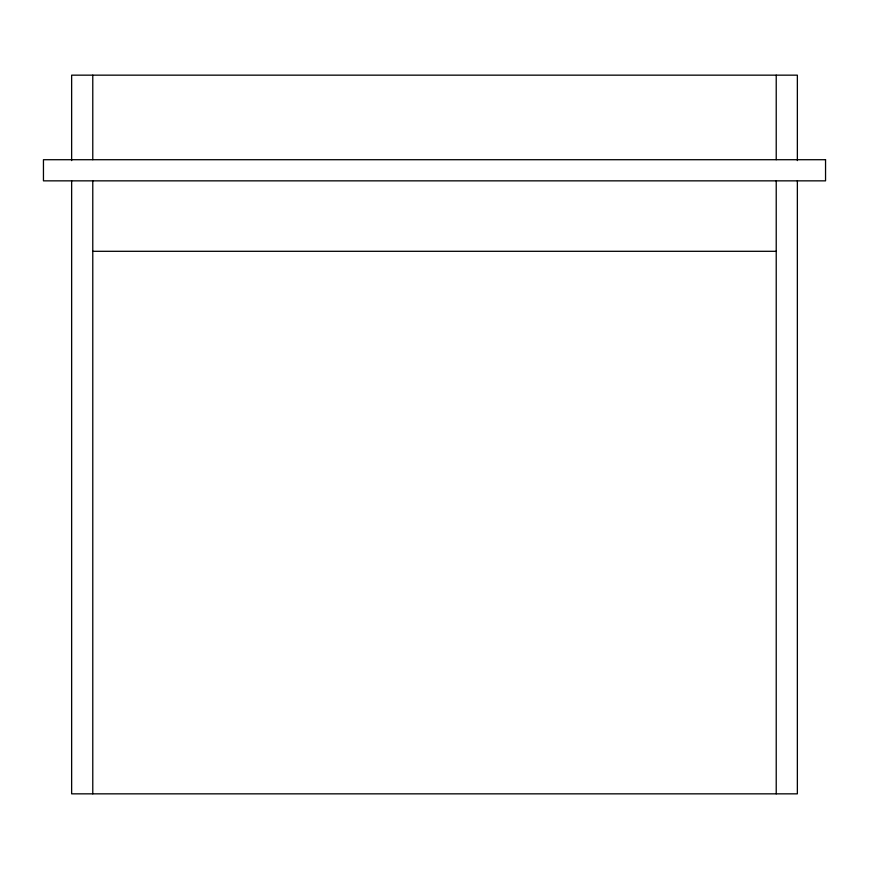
<?xml version="1.0" encoding="UTF-8"?>
<svg xmlns="http://www.w3.org/2000/svg" width="869" height="869" viewBox="0 0 869 869"><rect width="100%" height="100%" fill="white"/><g stroke="black" fill="none" stroke-linecap="round" stroke-linejoin="round"><path stroke-width="1.3" d="M92.777 251.304L776.223 251.304M797.362 160.58L797.362 75.158L71.638 75.158L71.638 160.58M797.362 180.85L797.362 793.842L71.638 793.842L71.638 180.85M776.223 75.158L776.223 159.711M776.223 180.85L776.223 793.842M92.777 75.158L92.777 159.711M92.777 180.85L92.777 793.842M825.55 159.711L43.45 159.711L43.45 180.85L825.55 180.85L825.55 159.711"/></g></svg>
